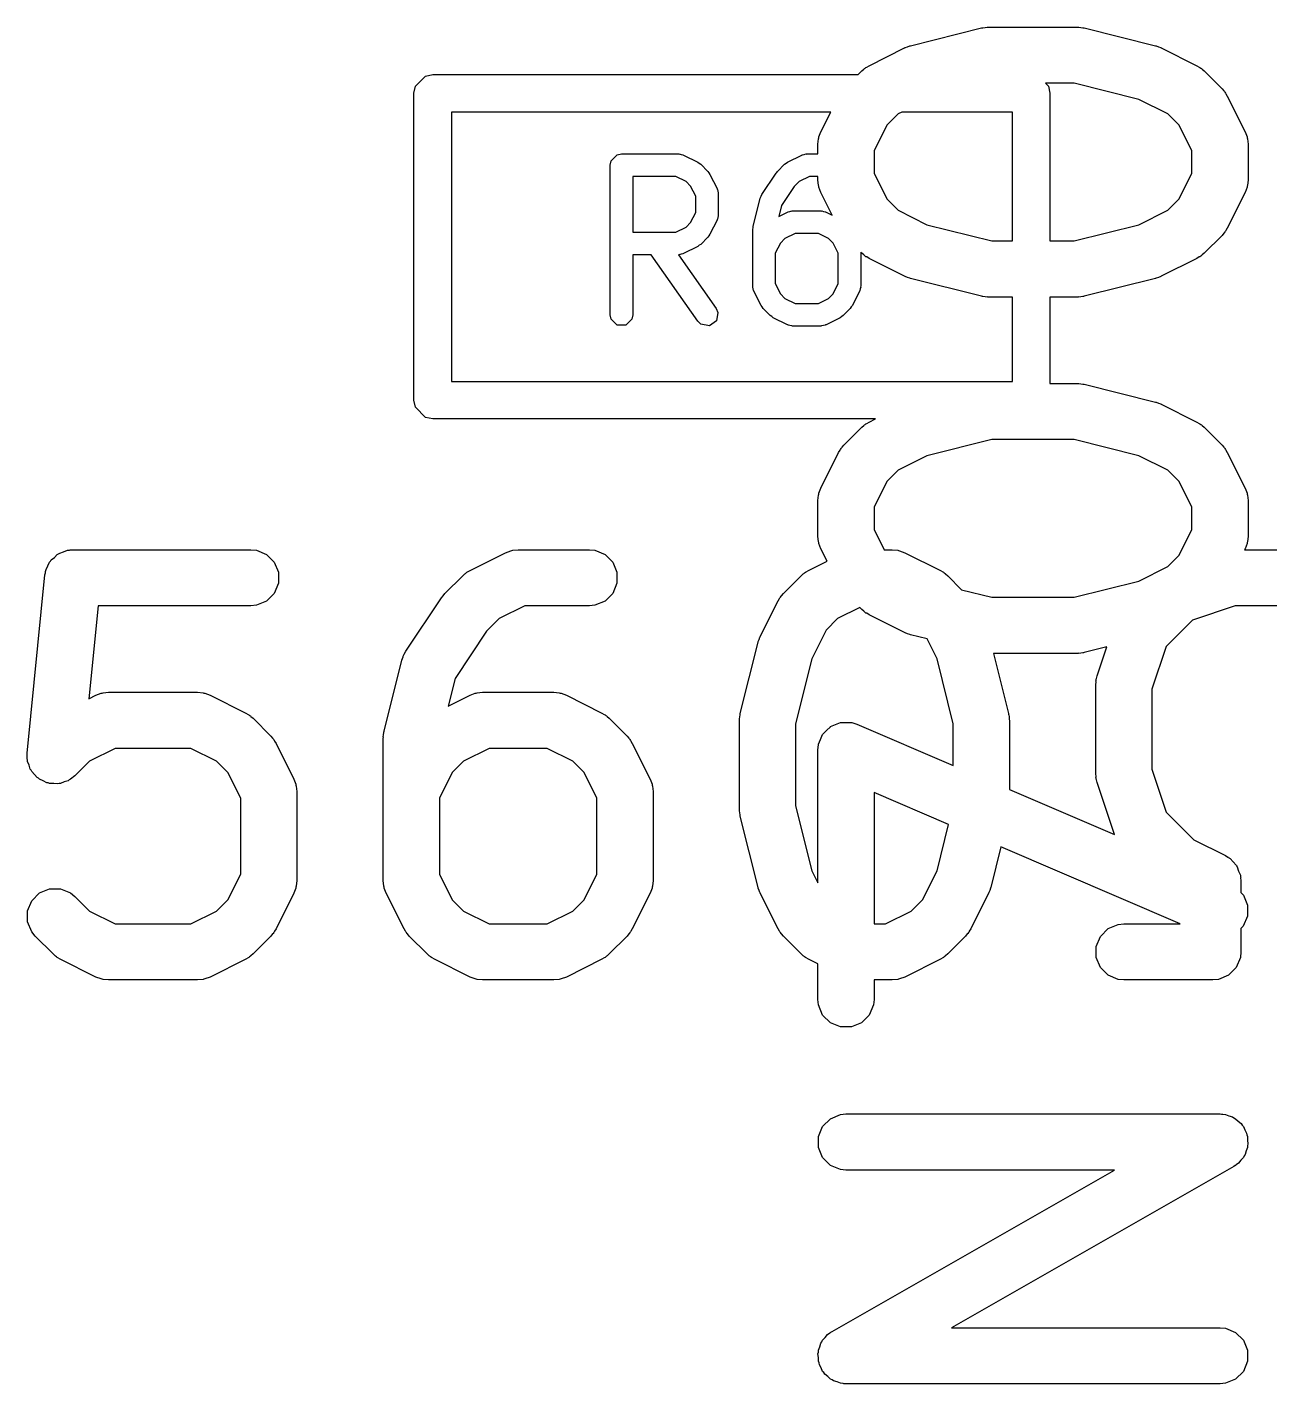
# Model space of a CAD drawing. Header units: millimetres. Extents: x 129 to 276, y -185 to -58.
# Drawn here: x 245.866 to 249.188, y -71.789 to -68.163 of the extents above; entities that cross this region are included whole.
import ezdxf

# ---------------------------------------------------------------- set-up
doc = ezdxf.new("R2010")
doc.units = ezdxf.units.MM
doc.layers.add('F.Fab', color=9, linetype='CONTINUOUS', true_color=0xafafaf)

msp = doc.modelspace()

# ---------------------------------------------------------------- linework, layer by layer
at = {"layer": 'F.Fab', "linetype": 'CONTINUOUS'}
for p, q in [((248.227105, -68.212953), (248.417581, -68.165334)), ((248.417581, -68.165334), (248.420117, -68.164958)), ((248.420117, -68.164958), (248.421139, -68.164536)), ((248.421139, -68.164536), (248.426651, -68.163993)), ((248.426651, -68.163993), (248.432125, -68.163184)), ((248.432125, -68.163184), (248.433217, -68.163346)), ((248.433217, -68.163346), (248.435771, -68.163095)), ((248.435771, -68.163095), (248.673866, -68.163095)), ((248.673866, -68.163095), (248.676419, -68.163346)), ((248.676419, -68.163346), (248.677512, -68.163184)), ((248.677512, -68.163184), (248.682985, -68.163993)), ((248.682985, -68.163993), (248.688498, -68.164536)), ((248.688498, -68.164536), (248.689519, -68.164958)), ((248.689519, -68.164958), (248.692056, -68.165334)), ((248.692056, -68.165334), (248.882532, -68.212953)), ((248.116516, -68.266251), (248.211754, -68.218632)), ((248.211754, -68.218632), (248.212823, -68.218222)), ((248.212823, -68.218222), (248.213259, -68.2179)), ((248.213259, -68.2179), (248.219395, -68.215707)), ((248.219395, -68.215707), (248.225485, -68.213377)), ((248.225485, -68.213377), (248.226025, -68.213338)), ((248.226025, -68.213338), (248.227105, -68.212953)), ((248.882532, -68.212953), (248.883611, -68.213338)), ((248.883611, -68.213338), (248.884151, -68.213377)), ((248.884151, -68.213377), (248.890232, -68.215704)), ((248.890232, -68.215704), (248.896378, -68.2179)), ((248.896378, -68.2179), (248.896813, -68.218222)), ((248.896813, -68.218222), (248.897883, -68.218632)), ((248.897883, -68.218632), (248.993121, -68.266251)), ((248.087324, -68.29), (248.097024, -68.2803)), ((248.097024, -68.2803), (248.102773, -68.275581)), ((248.102773, -68.275581), (248.104073, -68.274083)), ((248.104073, -68.274083), (248.106332, -68.272661)), ((248.106332, -68.272661), (248.108389, -68.270973)), ((248.108389, -68.270973), (248.110216, -68.270215)), ((248.110216, -68.270215), (248.116516, -68.266251)), ((248.993121, -68.266251), (248.999417, -68.270214)), ((248.999417, -68.270214), (249.001247, -68.270972)), ((249.001247, -68.270972), (249.003305, -68.272661)), ((249.003305, -68.272661), (249.005564, -68.274083)), ((249.005564, -68.274083), (249.006863, -68.275581)), ((249.006863, -68.275581), (249.012612, -68.280299)), ((249.012612, -68.280299), (249.060232, -68.327918)), ((246.903806, -68.320866), (246.930866, -68.293806)), ((246.930866, -68.293806), (246.95, -68.29)), ((246.95, -68.29), (248.087324, -68.29)), ((248.664632, -68.313095), (248.588423, -68.313095)), ((248.588423, -68.313095), (248.596194, -68.320866)), ((248.838166, -68.356478), (248.664632, -68.313095)), ((246.9, -68.34), (246.903806, -68.320866)), ((246.9, -69.16), (246.9, -68.34)), ((248.596194, -68.320866), (248.6, -68.34)), ((248.6, -68.34), (248.6, -68.734523)), ((249.060232, -68.327918), (249.06495, -68.333667)), ((249.06495, -68.333667), (249.06645, -68.334968)), ((249.06645, -68.334968), (249.067872, -68.337227)), ((249.067872, -68.337227), (249.06956, -68.339284)), ((249.06956, -68.339284), (249.070317, -68.341111)), ((249.070317, -68.341111), (249.074282, -68.347411)), ((249.074282, -68.347411), (249.121901, -68.442649)), ((248.915153, -68.394972), (248.838166, -68.356478)), ((247, -68.39), (247, -69.11)), ((248.014061, -68.39), (247, -68.39)), ((247.987737, -68.442649), (248.014061, -68.39)), ((248.164077, -68.425379), (248.129819, -68.493895)), ((248.194484, -68.394972), (248.164077, -68.425379)), ((248.204428, -68.39), (248.194484, -68.394972)), ((248.5, -68.39), (248.204428, -68.39)), ((248.5, -68.734523), (248.5, -68.39)), ((248.945561, -68.425379), (248.915153, -68.394972)), ((248.979819, -68.493895), (248.945561, -68.425379)), ((247.979819, -68.47619), (247.98126, -68.461558)), ((247.98126, -68.461558), (247.982291, -68.459068)), ((247.982291, -68.459068), (247.982482, -68.456381)), ((247.982482, -68.456381), (247.987737, -68.442649)), ((249.121901, -68.442649), (249.127156, -68.45638)), ((249.127156, -68.45638), (249.127347, -68.459069)), ((249.127347, -68.459069), (249.128378, -68.461558)), ((249.128378, -68.461558), (249.129819, -68.47619)), ((247.979819, -68.501927), (247.979819, -68.47619)), ((248.129819, -68.493895), (248.129819, -68.553723)), ((248.979819, -68.553723), (248.979819, -68.493895)), ((249.129819, -68.47619), (249.129819, -68.571428)), ((247.424762, -68.531927), (247.427046, -68.520446)), ((247.424762, -68.931927), (247.424762, -68.531927)), ((247.427046, -68.520446), (247.443281, -68.504211)), ((247.443281, -68.504211), (247.454762, -68.501927)), ((247.454762, -68.501927), (247.607143, -68.501927)), ((247.607143, -68.501927), (247.608617, -68.50222)), ((247.608617, -68.50222), (247.609269, -68.502003)), ((247.609269, -68.502003), (247.613905, -68.503272)), ((247.613905, -68.503272), (247.618624, -68.504211)), ((247.618624, -68.504211), (247.61911, -68.504697)), ((247.61911, -68.504697), (247.62056, -68.505094)), ((247.62056, -68.505094), (247.658655, -68.524142)), ((247.658655, -68.524142), (247.662458, -68.527094)), ((247.662458, -68.527094), (247.666451, -68.529762)), ((247.666451, -68.529762), (247.685499, -68.548809)), ((247.871644, -68.548809), (247.890691, -68.529761)), ((247.890691, -68.529761), (247.894697, -68.527084)), ((247.894697, -68.527084), (247.898488, -68.524142)), ((247.898488, -68.524142), (247.936584, -68.505094)), ((247.936584, -68.505094), (247.938032, -68.504697)), ((247.938032, -68.504697), (247.938519, -68.504211)), ((247.938519, -68.504211), (247.94323, -68.503273)), ((247.94323, -68.503273), (247.947874, -68.502002)), ((247.947874, -68.502002), (247.948527, -68.502219)), ((247.948527, -68.502219), (247.95, -68.501927)), ((247.95, -68.501927), (247.979819, -68.501927)), ((247.60006, -68.561927), (247.484762, -68.561927)), ((247.484762, -68.561927), (247.484762, -68.711451)), ((247.627467, -68.57563), (247.60006, -68.561927)), ((247.685499, -68.548809), (247.688175, -68.552815)), ((247.688175, -68.552815), (247.691118, -68.556606)), ((247.691118, -68.556606), (247.710166, -68.594702)), ((247.8298, -68.610524), (247.867895, -68.553381)), ((247.867895, -68.553381), (247.869995, -68.551275)), ((247.869995, -68.551275), (247.871644, -68.548809)), ((247.957083, -68.561927), (247.929675, -68.57563)), ((247.979819, -68.561927), (247.957083, -68.561927)), ((247.979819, -68.571428), (247.979819, -68.561927)), ((248.129819, -68.553723), (248.164077, -68.622239)), ((248.945561, -68.622238), (248.979819, -68.553723)), ((247.639629, -68.587793), (247.627467, -68.57563)), ((247.653333, -68.6152), (247.639629, -68.587793)), ((247.710166, -68.594702), (247.710562, -68.59615)), ((247.710562, -68.59615), (247.711049, -68.596637)), ((247.711049, -68.596637), (247.711986, -68.601348)), ((247.711986, -68.601348), (247.713258, -68.605992)), ((247.713258, -68.605992), (247.71304, -68.606645)), ((247.71304, -68.606645), (247.713333, -68.608118)), ((247.916169, -68.589135), (247.882605, -68.639483)), ((247.929675, -68.57563), (247.916169, -68.589135)), ((247.98126, -68.58606), (247.979819, -68.571428)), ((247.982291, -68.588549), (247.98126, -68.58606)), ((247.982482, -68.591237), (247.982291, -68.588549)), ((247.987737, -68.604969), (247.982482, -68.591237)), ((248.018149, -68.665793), (247.987737, -68.604969)), ((249.121901, -68.604969), (249.074282, -68.700207)), ((249.127156, -68.591238), (249.121901, -68.604969)), ((249.127347, -68.588548), (249.127156, -68.591238)), ((249.128378, -68.58606), (249.127347, -68.588548)), ((249.129819, -68.571428), (249.128378, -68.58606)), ((247.653333, -68.658177), (247.653333, -68.6152)), ((247.713333, -68.608118), (247.713333, -68.66526)), ((247.80661, -68.69608), (247.825658, -68.619889)), ((247.825658, -68.619889), (247.827841, -68.615267)), ((247.827841, -68.615267), (247.8298, -68.610524)), ((247.882605, -68.639483), (247.875195, -68.669121)), ((248.164077, -68.622239), (248.194484, -68.652646)), ((248.915153, -68.652645), (248.945561, -68.622238)), ((247.639629, -68.685584), (247.653333, -68.658177)), ((247.710166, -68.678676), (247.691118, -68.716772)), ((247.710562, -68.677227), (247.710166, -68.678676)), ((247.711049, -68.676741), (247.710562, -68.677227)), ((247.711986, -68.672029), (247.711049, -68.676741)), ((247.713258, -68.667386), (247.711986, -68.672029)), ((247.713333, -68.66526), (247.71304, -68.666732)), ((247.71304, -68.666732), (247.713258, -68.667386)), ((247.875195, -68.669121), (247.898488, -68.657475)), ((247.898488, -68.657475), (247.899936, -68.657078)), ((247.899936, -68.657078), (247.900423, -68.656592)), ((247.900423, -68.656592), (247.905134, -68.655654)), ((247.905134, -68.655654), (247.909778, -68.654383)), ((247.909778, -68.654383), (247.910431, -68.6546)), ((247.910431, -68.6546), (247.911904, -68.654308)), ((247.911904, -68.654308), (247.988095, -68.654308)), ((247.988095, -68.654308), (247.989569, -68.654601)), ((247.989569, -68.654601), (247.990221, -68.654384)), ((247.990221, -68.654384), (247.994857, -68.655653)), ((247.994857, -68.655653), (247.999576, -68.656592)), ((247.999576, -68.656592), (248.000062, -68.657078)), ((248.000062, -68.657078), (248.001512, -68.657475)), ((248.001512, -68.657475), (248.018149, -68.665793)), ((248.194484, -68.652646), (248.271471, -68.691139)), ((248.838166, -68.691139), (248.915153, -68.652645)), ((247.484762, -68.711451), (247.60006, -68.711451)), ((247.60006, -68.711451), (247.627467, -68.697747)), ((247.627467, -68.697747), (247.639629, -68.685584)), ((247.805714, -68.703356), (247.806431, -68.699749)), ((247.805714, -68.855737), (247.805714, -68.703356)), ((247.806431, -68.699749), (247.80661, -68.69608)), ((247.918987, -68.714308), (247.891579, -68.728012)), ((247.981012, -68.714308), (247.918987, -68.714308)), ((248.008418, -68.728011), (247.981012, -68.714308)), ((248.271471, -68.691139), (248.445005, -68.734523)), ((248.664632, -68.734523), (248.838166, -68.691139)), ((249.06495, -68.71395), (249.060232, -68.7197)), ((249.06645, -68.71265), (249.06495, -68.71395)), ((249.067872, -68.71039), (249.06645, -68.71265)), ((249.06956, -68.708334), (249.067872, -68.71039)), ((249.070317, -68.706506), (249.06956, -68.708334)), ((249.074282, -68.700207), (249.070317, -68.706506)), ((247.658655, -68.749236), (247.62056, -68.768284)), ((247.662458, -68.746283), (247.658655, -68.749236)), ((247.666451, -68.743616), (247.662458, -68.746283)), ((247.685499, -68.724569), (247.666451, -68.743616)), ((247.688175, -68.720562), (247.685499, -68.724569)), ((247.691118, -68.716772), (247.688175, -68.720562)), ((247.879417, -68.740173), (247.865714, -68.767581)), ((247.891579, -68.728012), (247.879417, -68.740173)), ((248.020582, -68.740175), (248.008418, -68.728011)), ((248.034285, -68.76758), (248.020582, -68.740175)), ((248.445005, -68.734523), (248.5, -68.734523)), ((248.6, -68.734523), (248.664632, -68.734523)), ((249.060232, -68.7197), (249.012612, -68.767319)), ((247.53438, -68.771451), (247.484762, -68.771451)), ((247.484762, -68.771451), (247.484762, -68.931927)), ((247.658756, -68.94913), (247.53438, -68.771451)), ((247.608617, -68.771157), (247.607561, -68.771367)), ((247.607561, -68.771367), (247.70791, -68.914723)), ((247.609269, -68.771375), (247.608617, -68.771157)), ((247.613905, -68.770105), (247.609269, -68.771375)), ((247.618624, -68.769167), (247.613905, -68.770105)), ((247.61911, -68.76868), (247.618624, -68.769167)), ((247.62056, -68.768284), (247.61911, -68.76868)), ((247.865714, -68.767581), (247.865714, -68.848654)), ((248.034285, -68.848655), (248.034285, -68.76758)), ((248.097024, -68.767318), (248.094285, -68.764579)), ((248.094285, -68.764579), (248.094285, -68.855737)), ((248.102773, -68.772036), (248.097024, -68.767318)), ((248.104073, -68.773535), (248.102773, -68.772036)), ((248.106332, -68.774956), (248.104073, -68.773535)), ((248.108389, -68.776645), (248.106332, -68.774956)), ((248.110216, -68.777402), (248.108389, -68.776645)), ((248.116516, -68.781367), (248.110216, -68.777402)), ((248.211754, -68.828986), (248.116516, -68.781367)), ((248.993121, -68.781367), (248.897883, -68.828986)), ((248.999417, -68.777403), (248.993121, -68.781367)), ((249.001247, -68.776646), (248.999417, -68.777403)), ((249.003305, -68.774956), (249.001247, -68.776646)), ((249.005564, -68.773535), (249.003305, -68.774956)), ((249.006863, -68.772036), (249.005564, -68.773535)), ((249.012612, -68.767319), (249.006863, -68.772036)), ((247.806007, -68.857211), (247.805714, -68.855737)), ((247.80579, -68.857863), (247.806007, -68.857211)), ((247.807059, -68.862499), (247.80579, -68.857863)), ((247.865714, -68.848654), (247.879417, -68.87606)), ((248.020581, -68.876062), (248.034285, -68.848655)), ((248.094209, -68.857863), (248.092939, -68.862498)), ((248.094285, -68.855737), (248.093991, -68.857211)), ((248.093991, -68.857211), (248.094209, -68.857863)), ((248.212823, -68.829395), (248.211754, -68.828986)), ((248.213259, -68.829718), (248.212823, -68.829395)), ((248.219395, -68.83191), (248.213259, -68.829718)), ((248.225485, -68.834241), (248.219395, -68.83191)), ((248.226025, -68.834279), (248.225485, -68.834241)), ((248.227105, -68.834665), (248.226025, -68.834279)), ((248.417581, -68.882284), (248.227105, -68.834665)), ((248.882532, -68.834665), (248.692056, -68.882284)), ((248.883611, -68.834279), (248.882532, -68.834665)), ((248.884151, -68.834241), (248.883611, -68.834279)), ((248.890232, -68.831913), (248.884151, -68.834241)), ((248.896378, -68.829718), (248.890232, -68.831913)), ((248.896813, -68.829395), (248.896378, -68.829718)), ((248.897883, -68.828986), (248.896813, -68.829395)), ((247.807998, -68.867218), (247.807059, -68.862499)), ((247.808484, -68.867704), (247.807998, -68.867218)), ((247.808881, -68.869154), (247.808484, -68.867704)), ((247.827929, -68.907249), (247.808881, -68.869154)), ((247.879417, -68.87606), (247.891581, -68.888225)), ((247.891581, -68.888225), (247.918986, -68.901927)), ((247.981013, -68.901927), (248.00842, -68.888223)), ((248.00842, -68.888223), (248.020581, -68.876062)), ((248.091118, -68.869153), (248.072071, -68.907248)), ((248.091514, -68.867704), (248.091118, -68.869153)), ((248.092001, -68.867218), (248.091514, -68.867704)), ((248.092939, -68.862498), (248.092001, -68.867218)), ((248.420117, -68.882659), (248.417581, -68.882284)), ((248.421139, -68.883082), (248.420117, -68.882659)), ((248.426651, -68.883624), (248.421139, -68.883082)), ((248.432125, -68.884434), (248.426651, -68.883624)), ((248.433217, -68.884271), (248.432125, -68.884434)), ((248.435771, -68.884523), (248.433217, -68.884271)), ((248.5, -68.884523), (248.435771, -68.884523)), ((248.5, -69.11), (248.5, -68.884523)), ((248.673866, -68.884523), (248.6, -68.884523)), ((248.6, -68.884523), (248.6, -69.115476)), ((248.676419, -68.884271), (248.673866, -68.884523)), ((248.677512, -68.884434), (248.676419, -68.884271)), ((248.682985, -68.883624), (248.677512, -68.884434)), ((248.688498, -68.883082), (248.682985, -68.883624)), ((248.689519, -68.882659), (248.688498, -68.883082)), ((248.692056, -68.882284), (248.689519, -68.882659)), ((247.427046, -68.943408), (247.424762, -68.931927)), ((247.484762, -68.931927), (247.482478, -68.943408)), ((247.70791, -68.914723), (247.712622, -68.925438)), ((247.712622, -68.925438), (247.708632, -68.948049)), ((247.830876, -68.911045), (247.827929, -68.907249)), ((247.833548, -68.915045), (247.830876, -68.911045)), ((247.852595, -68.934092), (247.833548, -68.915045)), ((247.918986, -68.901927), (247.981013, -68.901927)), ((248.066451, -68.915045), (248.047403, -68.934093)), ((248.069121, -68.911048), (248.066451, -68.915045)), ((248.072071, -68.907248), (248.069121, -68.911048)), ((247.443281, -68.959643), (247.427046, -68.943408)), ((247.466243, -68.959643), (247.443281, -68.959643)), ((247.482478, -68.943408), (247.466243, -68.959643)), ((247.667211, -68.957226), (247.658756, -68.94913)), ((247.689821, -68.961216), (247.667211, -68.957226)), ((247.708632, -68.948049), (247.689821, -68.961216)), ((247.856589, -68.936761), (247.852595, -68.934092)), ((247.860393, -68.939713), (247.856589, -68.936761)), ((247.898488, -68.95876), (247.860393, -68.939713)), ((247.899936, -68.959156), (247.898488, -68.95876)), ((247.900423, -68.959643), (247.899936, -68.959156)), ((247.905142, -68.960581), (247.900423, -68.959643)), ((247.909778, -68.961851), (247.905142, -68.960581)), ((247.910429, -68.961633), (247.909778, -68.961851)), ((247.911904, -68.961927), (247.910429, -68.961633)), ((247.988095, -68.961927), (247.911904, -68.961927)), ((247.989569, -68.961633), (247.988095, -68.961927)), ((247.990221, -68.961851), (247.989569, -68.961633)), ((247.994856, -68.960581), (247.990221, -68.961851)), ((247.999576, -68.959643), (247.994856, -68.960581)), ((248.000062, -68.959156), (247.999576, -68.959643)), ((248.001511, -68.95876), (248.000062, -68.959156)), ((248.039606, -68.939713), (248.001511, -68.95876)), ((248.043406, -68.936762), (248.039606, -68.939713)), ((248.047403, -68.934093), (248.043406, -68.936762)), ((247, -69.11), (248.5, -69.11)), ((248.6, -69.115476), (248.673866, -69.115476)), ((248.673866, -69.115476), (248.676419, -69.115727)), ((248.676419, -69.115727), (248.677512, -69.115565)), ((248.677512, -69.115565), (248.682985, -69.116374)), ((248.682985, -69.116374), (248.688498, -69.116917)), ((248.688498, -69.116917), (248.689519, -69.117339)), ((248.689519, -69.117339), (248.692056, -69.117715)), ((248.692056, -69.117715), (248.882532, -69.165334)), ((246.903806, -69.179134), (246.9, -69.16)), ((246.930866, -69.206194), (246.903806, -69.179134)), ((248.882532, -69.165334), (248.883611, -69.165719)), ((248.883611, -69.165719), (248.884151, -69.165758)), ((248.884151, -69.165758), (248.890232, -69.168085)), ((248.890232, -69.168085), (248.896378, -69.170281)), ((248.896378, -69.170281), (248.896813, -69.170603)), ((248.896813, -69.170603), (248.897883, -69.171013)), ((248.897883, -69.171013), (248.993121, -69.218632)), ((246.95, -69.21), (246.930866, -69.206194)), ((248.13378, -69.21), (246.95, -69.21)), ((248.106332, -69.225042), (248.108389, -69.223354)), ((248.108389, -69.223354), (248.110216, -69.222596)), ((248.110216, -69.222596), (248.116516, -69.218632)), ((248.116516, -69.218632), (248.13378, -69.21)), ((248.993121, -69.218632), (248.999417, -69.222595)), ((248.999417, -69.222595), (249.001247, -69.223353)), ((249.001247, -69.223353), (249.003305, -69.225042)), ((248.049405, -69.2803), (248.097024, -69.232681)), ((248.097024, -69.232681), (248.102773, -69.227962)), ((248.102773, -69.227962), (248.104073, -69.226464)), ((248.104073, -69.226464), (248.106332, -69.225042)), ((249.003305, -69.225042), (249.005564, -69.226464)), ((249.005564, -69.226464), (249.006863, -69.227962)), ((249.006863, -69.227962), (249.012612, -69.23268)), ((249.012612, -69.23268), (249.060232, -69.280299)), ((248.035356, -69.299792), (248.03932, -69.293492)), ((248.03932, -69.293492), (248.040078, -69.291665)), ((248.040078, -69.291665), (248.041766, -69.289608)), ((248.041766, -69.289608), (248.043188, -69.287349)), ((248.043188, -69.287349), (248.044686, -69.286049)), ((248.044686, -69.286049), (248.049405, -69.2803)), ((248.445005, -69.265476), (248.271471, -69.308859)), ((248.664632, -69.265476), (248.445005, -69.265476)), ((248.838166, -69.308859), (248.664632, -69.265476)), ((249.060232, -69.280299), (249.06495, -69.286048)), ((249.06495, -69.286048), (249.06645, -69.287349)), ((249.06645, -69.287349), (249.067872, -69.289608)), ((249.067872, -69.289608), (249.06956, -69.291665)), ((249.06956, -69.291665), (249.070317, -69.293492)), ((249.070317, -69.293492), (249.074282, -69.299792)), ((247.987737, -69.39503), (248.035356, -69.299792)), ((248.271471, -69.308859), (248.194484, -69.347353)), ((248.915153, -69.347353), (248.838166, -69.308859)), ((249.074282, -69.299792), (249.121901, -69.39503)), ((248.194484, -69.347353), (248.164077, -69.37776)), ((248.945561, -69.37776), (248.915153, -69.347353)), ((247.982482, -69.408762), (247.987737, -69.39503)), ((248.164077, -69.37776), (248.129819, -69.446276)), ((248.979819, -69.446276), (248.945561, -69.37776)), ((249.121901, -69.39503), (249.127156, -69.408761)), ((247.979819, -69.428571), (247.98126, -69.413939)), ((247.979819, -69.523809), (247.979819, -69.428571)), ((247.98126, -69.413939), (247.982291, -69.411449)), ((247.982291, -69.411449), (247.982482, -69.408762)), ((249.127156, -69.408761), (249.127347, -69.41145)), ((249.127347, -69.41145), (249.128378, -69.413939)), ((249.128378, -69.413939), (249.129819, -69.428571)), ((249.129819, -69.428571), (249.129819, -69.523809)), ((248.129819, -69.446276), (248.129819, -69.506104)), ((248.979819, -69.506104), (248.979819, -69.446276)), ((248.129819, -69.506104), (248.156677, -69.559819)), ((248.945561, -69.574619), (248.979819, -69.506104)), ((247.98126, -69.538441), (247.979819, -69.523809)), ((247.982291, -69.54093), (247.98126, -69.538441)), ((247.982482, -69.543618), (247.982291, -69.54093)), ((247.987737, -69.55735), (247.982482, -69.543618)), ((249.127156, -69.543619), (249.121901, -69.55735)), ((249.127347, -69.540929), (249.127156, -69.543619)), ((249.128378, -69.538441), (249.127347, -69.540929)), ((249.129819, -69.523809), (249.128378, -69.538441)), ((245.930191, -69.587153), (245.938673, -69.580212)), ((245.938673, -69.580212), (245.946427, -69.572459)), ((245.946427, -69.572459), (245.949915, -69.571013)), ((245.949915, -69.571013), (245.952839, -69.568622)), ((245.952839, -69.568622), (245.963336, -69.565454)), ((245.963336, -69.565454), (245.973463, -69.56126)), ((245.973463, -69.56126), (245.979068, -69.560707)), ((245.979068, -69.560707), (245.980855, -69.560169)), ((245.980855, -69.560169), (245.982683, -69.560351)), ((245.982683, -69.560351), (245.988095, -69.559819)), ((245.988095, -69.559819), (246.464285, -69.559819)), ((246.464285, -69.559819), (246.478917, -69.56126)), ((246.478917, -69.56126), (246.505953, -69.572459)), ((246.505953, -69.572459), (246.526645, -69.593151)), ((247.049792, -69.615356), (247.14503, -69.567737)), ((247.14503, -69.567737), (247.158761, -69.562482)), ((247.158761, -69.562482), (247.16145, -69.56229)), ((247.16145, -69.56229), (247.163939, -69.56126)), ((247.163939, -69.56126), (247.178571, -69.559819)), ((247.178571, -69.559819), (247.369047, -69.559819)), ((247.369047, -69.559819), (247.383679, -69.56126)), ((247.383679, -69.56126), (247.410715, -69.572459)), ((247.410715, -69.572459), (247.431407, -69.593151)), ((248.004302, -69.590481), (247.987737, -69.55735)), ((248.156677, -69.559819), (248.178571, -69.559819)), ((248.178571, -69.559819), (248.193203, -69.56126)), ((248.193203, -69.56126), (248.195692, -69.562291)), ((248.195692, -69.562291), (248.19838, -69.562482)), ((248.19838, -69.562482), (248.212112, -69.567737)), ((248.212112, -69.567737), (248.30735, -69.615356)), ((248.915153, -69.605026), (248.945561, -69.574619)), ((249.121901, -69.55735), (249.120666, -69.559819)), ((249.120666, -69.559819), (249.273809, -69.559819)), ((245.913467, -69.627356), (245.914536, -69.622023)), ((245.914536, -69.620187), (245.915249, -69.618464)), ((245.914536, -69.622023), (245.914536, -69.620187)), ((245.915249, -69.618464), (245.916357, -69.61294)), ((245.916357, -69.61294), (245.921539, -69.60328)), ((245.921539, -69.60328), (245.925735, -69.593151)), ((245.925735, -69.593151), (245.928406, -69.590479)), ((245.928406, -69.590479), (245.930191, -69.587153)), ((246.526645, -69.593151), (246.537844, -69.620187)), ((246.537844, -69.620187), (246.537844, -69.649451)), ((247.037349, -69.623188), (247.039608, -69.621766)), ((247.039608, -69.621766), (247.041665, -69.620078)), ((247.041665, -69.620078), (247.043492, -69.61932)), ((247.043492, -69.61932), (247.049792, -69.615356)), ((247.431407, -69.593151), (247.442606, -69.620187)), ((247.442606, -69.620187), (247.442606, -69.649451)), ((247.942111, -69.623188), (247.94437, -69.621766)), ((247.94437, -69.621766), (247.946427, -69.620078)), ((247.946427, -69.620078), (247.948254, -69.61932)), ((247.948254, -69.61932), (247.954554, -69.615356)), ((247.954554, -69.615356), (248.004302, -69.590481)), ((248.30735, -69.615356), (248.313649, -69.61932)), ((248.313649, -69.61932), (248.315477, -69.620078)), ((248.315477, -69.620078), (248.317533, -69.621766)), ((248.317533, -69.621766), (248.319793, -69.623188)), ((248.838166, -69.64352), (248.915153, -69.605026)), ((245.865848, -70.103546), (245.913467, -69.627356)), ((246.537844, -69.649451), (246.526645, -69.676487)), ((246.982681, -69.677024), (247.0303, -69.629405)), ((247.0303, -69.629405), (247.036049, -69.624686)), ((247.036049, -69.624686), (247.037349, -69.623188)), ((247.442606, -69.649451), (247.431407, -69.676487)), ((247.887443, -69.677024), (247.935062, -69.629405)), ((247.935062, -69.629405), (247.940811, -69.624686)), ((247.940811, -69.624686), (247.942111, -69.623188)), ((248.319793, -69.623188), (248.321092, -69.624686)), ((248.321092, -69.624686), (248.326842, -69.629405)), ((248.326842, -69.629405), (248.364119, -69.666682)), ((248.664632, -69.686904), (248.838166, -69.64352)), ((246.526645, -69.676487), (246.505953, -69.697179)), ((246.878072, -69.831311), (246.97331, -69.688454)), ((246.97331, -69.688454), (246.973344, -69.688411)), ((246.973344, -69.688411), (246.973354, -69.688389)), ((246.973354, -69.688389), (246.977842, -69.68292)), ((246.977842, -69.68292), (246.982626, -69.677079)), ((246.982626, -69.677079), (246.982647, -69.677064)), ((246.982647, -69.677064), (246.982681, -69.677024)), ((247.431407, -69.676487), (247.410715, -69.697179)), ((247.873394, -69.696516), (247.877358, -69.690216)), ((247.877358, -69.690216), (247.878116, -69.688389)), ((247.878116, -69.688389), (247.879804, -69.686332)), ((247.879804, -69.686332), (247.881226, -69.684073)), ((247.881226, -69.684073), (247.882724, -69.682773)), ((247.882724, -69.682773), (247.887443, -69.677024)), ((248.364119, -69.666682), (248.445005, -69.686904)), ((248.445005, -69.686904), (248.664632, -69.686904)), ((246.055969, -69.709819), (246.03115, -69.958009)), ((246.464285, -69.709819), (246.055969, -69.709819)), ((246.478917, -69.708378), (246.464285, -69.709819)), ((246.505953, -69.697179), (246.478917, -69.708378)), ((247.196276, -69.709819), (247.12776, -69.744077)), ((247.369047, -69.709819), (247.196276, -69.709819)), ((247.383679, -69.708378), (247.369047, -69.709819)), ((247.410715, -69.697179), (247.383679, -69.708378)), ((247.825775, -69.791754), (247.873394, -69.696516)), ((248.091775, -69.71445), (248.032522, -69.744077)), ((248.097024, -69.719699), (248.091775, -69.71445)), ((248.102773, -69.724417), (248.097024, -69.719699)), ((248.104073, -69.725916), (248.102773, -69.724417)), ((248.106332, -69.727337), (248.104073, -69.725916)), ((248.108389, -69.729026), (248.106332, -69.727337)), ((248.110216, -69.729783), (248.108389, -69.729026)), ((248.116516, -69.733748), (248.110216, -69.729783)), ((249.095503, -69.709819), (248.98099, -69.74799)), ((249.261639, -69.709819), (249.095503, -69.709819)), ((247.12776, -69.744077), (247.093998, -69.777838)), ((248.032522, -69.744077), (248.002115, -69.774484)), ((248.211754, -69.781367), (248.116516, -69.733748)), ((248.98099, -69.74799), (248.91079, -69.818189)), ((247.093998, -69.777838), (247.010086, -69.903707)), ((247.82052, -69.805486), (247.822847, -69.799404)), ((247.822847, -69.799404), (247.825043, -69.793259)), ((247.825043, -69.793259), (247.825365, -69.792823)), ((247.825365, -69.792823), (247.825775, -69.791754)), ((248.002115, -69.774484), (247.963621, -69.851471)), ((248.212823, -69.781776), (248.211754, -69.781367)), ((248.213259, -69.782099), (248.212823, -69.781776)), ((248.219395, -69.784291), (248.213259, -69.782099)), ((248.225485, -69.786622), (248.219395, -69.784291)), ((248.226025, -69.78666), (248.225485, -69.786622)), ((248.227105, -69.787046), (248.226025, -69.78666)), ((248.271636, -69.798178), (248.227105, -69.787046)), ((248.298282, -69.851471), (248.271636, -69.798178)), ((246.872662, -69.840878), (246.873765, -69.839389)), ((246.873765, -69.839389), (246.878072, -69.831311)), ((247.772477, -69.997581), (247.820096, -69.807105)), ((247.820096, -69.807105), (247.820481, -69.806025)), ((247.820481, -69.806025), (247.82052, -69.805486)), ((248.673866, -69.836904), (248.449258, -69.836904)), ((248.449258, -69.836904), (248.489427, -69.997581)), ((248.676419, -69.836652), (248.673866, -69.836904)), ((248.677512, -69.836815), (248.676419, -69.836652)), ((248.682985, -69.836005), (248.677512, -69.836815)), ((248.688498, -69.835463), (248.682985, -69.836005)), ((248.689519, -69.83504), (248.688498, -69.835463)), ((248.692056, -69.834665), (248.689519, -69.83504)), ((248.752196, -69.819629), (248.692056, -69.834665)), ((248.726468, -69.896816), (248.752196, -69.819629)), ((248.91079, -69.818189), (248.872619, -69.932703)), ((246.820096, -70.0452), (246.867715, -69.854724)), ((246.867715, -69.854724), (246.870795, -69.846101)), ((246.870795, -69.846101), (246.871155, -69.844285)), ((246.871155, -69.844285), (246.872033, -69.842637)), ((246.872033, -69.842637), (246.872662, -69.840878)), ((247.963621, -69.851471), (247.920238, -70.025005)), ((248.341666, -70.025005), (248.298282, -69.851471)), ((247.010086, -69.903707), (246.991562, -69.977804)), ((248.723208, -69.911153), (248.723798, -69.908555)), ((248.723348, -69.913127), (248.723208, -69.911153)), ((248.723798, -69.908555), (248.72406, -69.905901)), ((248.72406, -69.905901), (248.724818, -69.904069)), ((248.724818, -69.904069), (248.726468, -69.896816)), ((246.03115, -69.958009), (246.049792, -69.948689)), ((246.049792, -69.948689), (246.063523, -69.943434)), ((246.063523, -69.943434), (246.066212, -69.943242)), ((246.066212, -69.943242), (246.068701, -69.942212)), ((246.068701, -69.942212), (246.083333, -69.940771)), ((246.083333, -69.940771), (246.321428, -69.940771)), ((246.321428, -69.940771), (246.33606, -69.942212)), ((246.33606, -69.942212), (246.338549, -69.943243)), ((246.338549, -69.943243), (246.341237, -69.943434)), ((246.341237, -69.943434), (246.354969, -69.948689)), ((246.354969, -69.948689), (246.450207, -69.996308)), ((246.991562, -69.977804), (247.049792, -69.948689)), ((247.049792, -69.948689), (247.063523, -69.943434)), ((247.063523, -69.943434), (247.066212, -69.943242)), ((247.066212, -69.943242), (247.068701, -69.942212)), ((247.068701, -69.942212), (247.083333, -69.940771)), ((247.083333, -69.940771), (247.273809, -69.940771)), ((247.273809, -69.940771), (247.288441, -69.942212)), ((247.288441, -69.942212), (247.29093, -69.943243)), ((247.29093, -69.943243), (247.293618, -69.943434)), ((247.293618, -69.943434), (247.30735, -69.948689)), ((247.30735, -69.948689), (247.402588, -69.996308)), ((248.722619, -69.920533), (248.723348, -69.913127)), ((248.722619, -70.158628), (248.722619, -69.920533)), ((248.872619, -69.932703), (248.872619, -70.146457)), ((246.450207, -69.996308), (246.456506, -70.000272)), ((246.456506, -70.000272), (246.458334, -70.00103)), ((246.458334, -70.00103), (246.46039, -70.002718)), ((246.46039, -70.002718), (246.46265, -70.00414)), ((246.46265, -70.00414), (246.463949, -70.005638)), ((246.463949, -70.005638), (246.469699, -70.010357)), ((246.469699, -70.010357), (246.517318, -70.057976)), ((247.402588, -69.996308), (247.408887, -70.000272)), ((247.408887, -70.000272), (247.410715, -70.00103)), ((247.410715, -70.00103), (247.412771, -70.002718)), ((247.412771, -70.002718), (247.415031, -70.00414)), ((247.415031, -70.00414), (247.41633, -70.005638)), ((247.41633, -70.005638), (247.42208, -70.010357)), ((247.42208, -70.010357), (247.469699, -70.057976)), ((247.770238, -70.015771), (247.770489, -70.013217)), ((247.770238, -70.253866), (247.770238, -70.015771)), ((247.770327, -70.012125), (247.771136, -70.006651)), ((247.770489, -70.013217), (247.770327, -70.012125)), ((247.771136, -70.006651), (247.771679, -70.001139)), ((247.771679, -70.001139), (247.772101, -70.000117)), ((247.772101, -70.000117), (247.772477, -69.997581)), ((248.027097, -70.0271), (248.040187, -70.021679)), ((248.040187, -70.021679), (248.040653, -70.021679)), ((248.040653, -70.021679), (248.041085, -70.021506)), ((248.041085, -70.021506), (248.055265, -70.021679)), ((248.055265, -70.021679), (248.069451, -70.021679)), ((248.069451, -70.021679), (248.069881, -70.021857)), ((248.489427, -69.997581), (248.489802, -70.000117)), ((248.489802, -70.000117), (248.490225, -70.001139)), ((248.490225, -70.001139), (248.490767, -70.006651)), ((248.490767, -70.006651), (248.491577, -70.012125)), ((248.491577, -70.012125), (248.491414, -70.013217)), ((248.491414, -70.013217), (248.491666, -70.015771)), ((248.491666, -70.015771), (248.491666, -70.20086)), ((246.517318, -70.057976), (246.522036, -70.063725)), ((246.817946, -70.059744), (246.818755, -70.05427)), ((246.818755, -70.05427), (246.819298, -70.048758)), ((246.819298, -70.048758), (246.81972, -70.047736)), ((246.81972, -70.047736), (246.820096, -70.0452)), ((247.469699, -70.057976), (247.474417, -70.063725)), ((247.920238, -70.025005), (247.920238, -70.244632)), ((247.987032, -70.06667), (247.992459, -70.05357)), ((247.992459, -70.05357), (247.992787, -70.053241)), ((247.992787, -70.053241), (247.992971, -70.052813)), ((247.992971, -70.052813), (248.003131, -70.042897)), ((248.003131, -70.042897), (248.013151, -70.032878)), ((248.013151, -70.032878), (248.013581, -70.032699)), ((248.013581, -70.032699), (248.013915, -70.032374)), ((248.013915, -70.032374), (248.027097, -70.0271)), ((248.069881, -70.021857), (248.070346, -70.021863)), ((248.070346, -70.021863), (248.084363, -70.026302)), ((248.084363, -70.026302), (248.341666, -70.136574)), ((248.341666, -70.136574), (248.341666, -70.025005)), ((246.101038, -70.090771), (246.032522, -70.125029)), ((246.303723, -70.090771), (246.101038, -70.090771)), ((246.372239, -70.125029), (246.303723, -70.090771)), ((246.522036, -70.063725), (246.523535, -70.065025)), ((246.523535, -70.065025), (246.524956, -70.067284)), ((246.524956, -70.067284), (246.526645, -70.069341)), ((246.526645, -70.069341), (246.527402, -70.071168)), ((246.527402, -70.071168), (246.531367, -70.077468)), ((246.531367, -70.077468), (246.578986, -70.172706)), ((246.817857, -70.06339), (246.818108, -70.060836)), ((246.817857, -70.444342), (246.817857, -70.06339)), ((246.818108, -70.060836), (246.817946, -70.059744)), ((247.101038, -70.090771), (247.032522, -70.125029)), ((247.256104, -70.090771), (247.101038, -70.090771)), ((247.32462, -70.125029), (247.256104, -70.090771)), ((247.474417, -70.063725), (247.475916, -70.065025)), ((247.475916, -70.065025), (247.477337, -70.067284)), ((247.477337, -70.067284), (247.479026, -70.069341)), ((247.479026, -70.069341), (247.479783, -70.071168)), ((247.479783, -70.071168), (247.483748, -70.077468)), ((247.483748, -70.077468), (247.531367, -70.172706)), ((247.979819, -70.095238), (247.98126, -70.080606)), ((247.98126, -70.080606), (247.981438, -70.080175)), ((247.981438, -70.080175), (247.981444, -70.079711)), ((247.981444, -70.079711), (247.987032, -70.06667)), ((245.865826, -70.118249), (245.865848, -70.103546)), ((245.866917, -70.121864), (245.865826, -70.118249)), ((245.866917, -70.12564), (245.866917, -70.121864)), ((245.871111, -70.135765), (245.866917, -70.12564)), ((246.032522, -70.125029), (245.993509, -70.164042)), ((246.402646, -70.155436), (246.372239, -70.125029)), ((247.032522, -70.125029), (247.002115, -70.155436)), ((247.355027, -70.155436), (247.32462, -70.125029)), ((247.979819, -70.450561), (247.979819, -70.095238)), ((245.874279, -70.146265), (245.871111, -70.135765)), ((245.87667, -70.149188), (245.874279, -70.146265)), ((245.878116, -70.152677), (245.87667, -70.149188)), ((245.885869, -70.16043), (245.878116, -70.152677)), ((245.89281, -70.168913), (245.885869, -70.16043)), ((245.993509, -70.164042), (245.982144, -70.173369)), ((246.436904, -70.223952), (246.402646, -70.155436)), ((247.002115, -70.155436), (246.967857, -70.223952)), ((247.389285, -70.223952), (247.355027, -70.155436)), ((248.723348, -70.166033), (248.722619, -70.158628)), ((248.723208, -70.168008), (248.723348, -70.166033)), ((248.872619, -70.146457), (248.91079, -70.260971)), ((245.896136, -70.170697), (245.89281, -70.168913)), ((245.898808, -70.173369), (245.896136, -70.170697)), ((245.908935, -70.177564), (245.898808, -70.173369)), ((245.918597, -70.182747), (245.908935, -70.177564)), ((245.922356, -70.183122), (245.918597, -70.182747)), ((245.925845, -70.184568), (245.922356, -70.183122)), ((245.936806, -70.184568), (245.925845, -70.184568)), ((245.947716, -70.185659), (245.936806, -70.184568)), ((245.951332, -70.184568), (245.947716, -70.185659)), ((245.955107, -70.184568), (245.951332, -70.184568)), ((245.965232, -70.180373), (245.955107, -70.184568)), ((245.975732, -70.177206), (245.965232, -70.180373)), ((245.978655, -70.174814), (245.975732, -70.177206)), ((245.982144, -70.173369), (245.978655, -70.174814)), ((246.578986, -70.172706), (246.584241, -70.186437)), ((246.584241, -70.186437), (246.584432, -70.189126)), ((246.584432, -70.189126), (246.585463, -70.191615)), ((246.585463, -70.191615), (246.586904, -70.206247)), ((247.531367, -70.172706), (247.536622, -70.186437)), ((247.536622, -70.186437), (247.536813, -70.189126)), ((247.536813, -70.189126), (247.537844, -70.191615)), ((247.537844, -70.191615), (247.539285, -70.206247)), ((248.491666, -70.20086), (248.772801, -70.321346)), ((248.723798, -70.170605), (248.723208, -70.168008)), ((248.72406, -70.17326), (248.723798, -70.170605)), ((248.724818, -70.175091), (248.72406, -70.17326)), ((248.726468, -70.182345), (248.724818, -70.175091)), ((248.772801, -70.321346), (248.726468, -70.182345)), ((246.436904, -70.426637), (246.436904, -70.223952)), ((246.586904, -70.206247), (246.586904, -70.444342)), ((246.967857, -70.223952), (246.967857, -70.426637)), ((247.389285, -70.426637), (247.389285, -70.223952)), ((247.539285, -70.206247), (247.539285, -70.444342)), ((248.329215, -70.294433), (248.129819, -70.208978)), ((248.129819, -70.208978), (248.129819, -70.559819)), ((247.770489, -70.256419), (247.770238, -70.253866)), ((247.770327, -70.257512), (247.770489, -70.256419)), ((247.771136, -70.262985), (247.770327, -70.257512)), ((247.771679, -70.268498), (247.771136, -70.262985)), ((247.772101, -70.269519), (247.771679, -70.268498)), ((247.772477, -70.272056), (247.772101, -70.269519)), ((247.820096, -70.462532), (247.772477, -70.272056)), ((247.920238, -70.244632), (247.963621, -70.418166)), ((248.91079, -70.260971), (248.984903, -70.335084)), ((248.298282, -70.418166), (248.329215, -70.294433)), ((248.984903, -70.335084), (249.069255, -70.37726)), ((248.468869, -70.354285), (248.441808, -70.462532)), ((248.948448, -70.559819), (248.468869, -70.354285)), ((249.069255, -70.37726), (249.075554, -70.381224)), ((249.075554, -70.381224), (249.077382, -70.381982)), ((249.077382, -70.381982), (249.078443, -70.383043)), ((249.078443, -70.383043), (249.081698, -70.385092)), ((247.963621, -70.418166), (247.979819, -70.450561)), ((248.259788, -70.495153), (248.298282, -70.418166)), ((249.081698, -70.385092), (249.089576, -70.394176)), ((249.089576, -70.394176), (249.098074, -70.402674)), ((249.098074, -70.402674), (249.099105, -70.405164)), ((249.099105, -70.405164), (249.100871, -70.4072)), ((249.100871, -70.4072), (249.104671, -70.418602)), ((249.104671, -70.418602), (249.109273, -70.42971)), ((246.402645, -70.495153), (246.436904, -70.426637)), ((246.586904, -70.444342), (246.585463, -70.458974)), ((246.819298, -70.458974), (246.817857, -70.444342)), ((246.967857, -70.426637), (247.002115, -70.495153)), ((247.355026, -70.495153), (247.389285, -70.426637)), ((247.539285, -70.444342), (247.537844, -70.458974)), ((249.109273, -70.42971), (249.109649, -70.433535)), ((249.109649, -70.433535), (249.110125, -70.434961)), ((249.110125, -70.434961), (249.109984, -70.436936)), ((249.109984, -70.436936), (249.110714, -70.444342)), ((249.110714, -70.444342), (249.110714, -70.475764)), ((245.878116, -70.497912), (245.898809, -70.477219)), ((245.898809, -70.477219), (245.925845, -70.466021)), ((245.925845, -70.466021), (245.955108, -70.466021)), ((245.955108, -70.466021), (245.982144, -70.47722)), ((245.982144, -70.47722), (245.99351, -70.486548)), ((245.99351, -70.486548), (246.032522, -70.525561)), ((246.578986, -70.477883), (246.531367, -70.573121)), ((246.584241, -70.464152), (246.578986, -70.477883)), ((246.584432, -70.461462), (246.584241, -70.464152)), ((246.585463, -70.458974), (246.584432, -70.461462)), ((246.820329, -70.461463), (246.819298, -70.458974)), ((246.82052, -70.464151), (246.820329, -70.461463)), ((246.825775, -70.477883), (246.82052, -70.464151)), ((246.873394, -70.573121), (246.825775, -70.477883)), ((247.531367, -70.477883), (247.483748, -70.573121)), ((247.536622, -70.464152), (247.531367, -70.477883)), ((247.536813, -70.461462), (247.536622, -70.464152)), ((247.537844, -70.458974), (247.536813, -70.461462)), ((247.820481, -70.463611), (247.820096, -70.462532)), ((247.82052, -70.464151), (247.820481, -70.463611)), ((247.822847, -70.470232), (247.82052, -70.464151)), ((247.825043, -70.476378), (247.822847, -70.470232)), ((247.825365, -70.476813), (247.825043, -70.476378)), ((247.825775, -70.477883), (247.825365, -70.476813)), ((247.873394, -70.573121), (247.825775, -70.477883)), ((248.436129, -70.477883), (248.38851, -70.573121)), ((248.436538, -70.476813), (248.436129, -70.477883)), ((248.436861, -70.476378), (248.436538, -70.476813)), ((248.439053, -70.470241), (248.436861, -70.476378)), ((248.441384, -70.464152), (248.439053, -70.470241)), ((248.441422, -70.463611), (248.441384, -70.464152)), ((248.441808, -70.462532), (248.441422, -70.463611)), ((249.110714, -70.475764), (249.117682, -70.482905)), ((249.117682, -70.482905), (249.12855, -70.510075)), ((245.866917, -70.524948), (245.878116, -70.497912)), ((245.866917, -70.554211), (245.866917, -70.524948)), ((246.032522, -70.525561), (246.101038, -70.559819)), ((246.303723, -70.559819), (246.372238, -70.525561)), ((246.372238, -70.525561), (246.402645, -70.495153)), ((247.002115, -70.495153), (247.032522, -70.525561)), ((247.032522, -70.525561), (247.101038, -70.559819)), ((247.256104, -70.559819), (247.324619, -70.525561)), ((247.324619, -70.525561), (247.355026, -70.495153)), ((248.160866, -70.559819), (248.229381, -70.525561)), ((248.229381, -70.525561), (248.259788, -70.495153)), ((249.12855, -70.510075), (249.128194, -70.539336)), ((245.878115, -70.581247), (245.866917, -70.554211)), ((246.101038, -70.559819), (246.303723, -70.559819)), ((247.101038, -70.559819), (247.256104, -70.559819)), ((248.129819, -70.559819), (248.160866, -70.559819)), ((248.755951, -70.572459), (248.782987, -70.56126)), ((248.782987, -70.56126), (248.797619, -70.559819)), ((248.797619, -70.559819), (248.948448, -70.559819)), ((249.128194, -70.539336), (249.116666, -70.566234)), ((245.887442, -70.592612), (245.878115, -70.581247)), ((245.935061, -70.640232), (245.887442, -70.592612)), ((246.517318, -70.592613), (246.4697, -70.640232)), ((246.522036, -70.586863), (246.517318, -70.592613)), ((246.523535, -70.585564), (246.522036, -70.586863)), ((246.524956, -70.583305), (246.523535, -70.585564)), ((246.526646, -70.581247), (246.524956, -70.583305)), ((246.527403, -70.579417), (246.526646, -70.581247)), ((246.531367, -70.573121), (246.527403, -70.579417)), ((246.877357, -70.579417), (246.873394, -70.573121)), ((246.878115, -70.581247), (246.877357, -70.579417)), ((246.879804, -70.583305), (246.878115, -70.581247)), ((246.881226, -70.585564), (246.879804, -70.583305)), ((246.882724, -70.586863), (246.881226, -70.585564)), ((246.887442, -70.592612), (246.882724, -70.586863)), ((246.935061, -70.640232), (246.887442, -70.592612)), ((247.469699, -70.592613), (247.422081, -70.640232)), ((247.474417, -70.586863), (247.469699, -70.592613)), ((247.475916, -70.585564), (247.474417, -70.586863)), ((247.477337, -70.583305), (247.475916, -70.585564)), ((247.479027, -70.581247), (247.477337, -70.583305)), ((247.479784, -70.579417), (247.479027, -70.581247)), ((247.483748, -70.573121), (247.479784, -70.579417)), ((247.877357, -70.579417), (247.873394, -70.573121)), ((247.878115, -70.581247), (247.877357, -70.579417)), ((247.879804, -70.583305), (247.878115, -70.581247)), ((247.881226, -70.585564), (247.879804, -70.583305)), ((247.882724, -70.586863), (247.881226, -70.585564)), ((247.887442, -70.592612), (247.882724, -70.586863)), ((247.935061, -70.640232), (247.887442, -70.592612)), ((248.374461, -70.592613), (248.326843, -70.640232)), ((248.379179, -70.586863), (248.374461, -70.592613)), ((248.380678, -70.585564), (248.379179, -70.586863)), ((248.382099, -70.583305), (248.380678, -70.585564)), ((248.383789, -70.581247), (248.382099, -70.583305)), ((248.384546, -70.579417), (248.383789, -70.581247)), ((248.38851, -70.573121), (248.384546, -70.579417)), ((248.72406, -70.620187), (248.735259, -70.593151)), ((248.735259, -70.593151), (248.755951, -70.572459)), ((249.116666, -70.566234), (249.110714, -70.572042)), ((249.110714, -70.572042), (249.110714, -70.634819)), ((248.72406, -70.649451), (248.72406, -70.620187)), ((249.110714, -70.634819), (249.109273, -70.649451)), ((245.94081, -70.64495), (245.935061, -70.640232)), ((245.942111, -70.64645), (245.94081, -70.64495)), ((245.94437, -70.647872), (245.942111, -70.64645)), ((245.946427, -70.64956), (245.94437, -70.647872)), ((245.948254, -70.650317), (245.946427, -70.64956)), ((245.954554, -70.654282), (245.948254, -70.650317)), ((246.049792, -70.701901), (245.954554, -70.654282)), ((246.450207, -70.654282), (246.354969, -70.701901)), ((246.456506, -70.650317), (246.450207, -70.654282)), ((246.458334, -70.64956), (246.456506, -70.650317)), ((246.46039, -70.647872), (246.458334, -70.64956)), ((246.46265, -70.64645), (246.46039, -70.647872)), ((246.46395, -70.64495), (246.46265, -70.64645)), ((246.4697, -70.640232), (246.46395, -70.64495)), ((246.94081, -70.64495), (246.935061, -70.640232)), ((246.942111, -70.64645), (246.94081, -70.64495)), ((246.94437, -70.647872), (246.942111, -70.64645)), ((246.946427, -70.64956), (246.94437, -70.647872)), ((246.948254, -70.650317), (246.946427, -70.64956)), ((246.954554, -70.654282), (246.948254, -70.650317)), ((247.049792, -70.701901), (246.954554, -70.654282)), ((247.402588, -70.654282), (247.30735, -70.701901)), ((247.408887, -70.650317), (247.402588, -70.654282)), ((247.410715, -70.64956), (247.408887, -70.650317)), ((247.412771, -70.647872), (247.410715, -70.64956)), ((247.415031, -70.64645), (247.412771, -70.647872)), ((247.416331, -70.64495), (247.415031, -70.64645)), ((247.422081, -70.640232), (247.416331, -70.64495)), ((247.94081, -70.64495), (247.935061, -70.640232)), ((247.942111, -70.64645), (247.94081, -70.64495)), ((247.94437, -70.647872), (247.942111, -70.64645)), ((247.946427, -70.64956), (247.94437, -70.647872)), ((247.948254, -70.650317), (247.946427, -70.64956)), ((247.954554, -70.654282), (247.948254, -70.650317)), ((247.979819, -70.666914), (247.954554, -70.654282)), ((247.979819, -70.761904), (247.979819, -70.666914)), ((248.30735, -70.654282), (248.212112, -70.701901)), ((248.313649, -70.650317), (248.30735, -70.654282)), ((248.315477, -70.64956), (248.313649, -70.650317)), ((248.317533, -70.647872), (248.315477, -70.64956)), ((248.319793, -70.64645), (248.317533, -70.647872)), ((248.321093, -70.64495), (248.319793, -70.64645)), ((248.326843, -70.640232), (248.321093, -70.64495)), ((248.735259, -70.676487), (248.72406, -70.649451)), ((249.109273, -70.649451), (249.098074, -70.676487)), ((246.063523, -70.707156), (246.049792, -70.701901)), ((246.066212, -70.707347), (246.063523, -70.707156)), ((246.068701, -70.708378), (246.066212, -70.707347)), ((246.083333, -70.709819), (246.068701, -70.708378)), ((246.321428, -70.709819), (246.083333, -70.709819)), ((246.33606, -70.708378), (246.321428, -70.709819)), ((246.338549, -70.707346), (246.33606, -70.708378)), ((246.341237, -70.707156), (246.338549, -70.707346)), ((246.354969, -70.701901), (246.341237, -70.707156)), ((247.063523, -70.707156), (247.049792, -70.701901)), ((247.066212, -70.707347), (247.063523, -70.707156)), ((247.068701, -70.708378), (247.066212, -70.707347)), ((247.083333, -70.709819), (247.068701, -70.708378)), ((247.273809, -70.709819), (247.083333, -70.709819)), ((247.288441, -70.708378), (247.273809, -70.709819)), ((247.29093, -70.707346), (247.288441, -70.708378)), ((247.293618, -70.707156), (247.29093, -70.707346)), ((247.30735, -70.701901), (247.293618, -70.707156)), ((248.178571, -70.709819), (248.129819, -70.709819)), ((248.129819, -70.709819), (248.129819, -70.761904)), ((248.193203, -70.708378), (248.178571, -70.709819)), ((248.195692, -70.707346), (248.193203, -70.708378)), ((248.19838, -70.707156), (248.195692, -70.707346)), ((248.212112, -70.701901), (248.19838, -70.707156)), ((248.755951, -70.697179), (248.735259, -70.676487)), ((248.782987, -70.708378), (248.755951, -70.697179)), ((248.797619, -70.709819), (248.782987, -70.708378)), ((249.035714, -70.709819), (248.797619, -70.709819)), ((249.050346, -70.708378), (249.035714, -70.709819)), ((249.077382, -70.697179), (249.050346, -70.708378)), ((249.098074, -70.676487), (249.077382, -70.697179)), ((247.98126, -70.776536), (247.979819, -70.761904)), ((247.992459, -70.803572), (247.98126, -70.776536)), ((248.128378, -70.776536), (248.117179, -70.803572)), ((248.129819, -70.761904), (248.128378, -70.776536)), ((248.013151, -70.824264), (247.992459, -70.803572)), ((248.117179, -70.803572), (248.096487, -70.824264)), ((248.040187, -70.835463), (248.013151, -70.824264)), ((248.069451, -70.835463), (248.040187, -70.835463)), ((248.096487, -70.824264), (248.069451, -70.835463)), ((248.013151, -71.080497), (248.040187, -71.069298)), ((248.040187, -71.069298), (248.054819, -71.067857)), ((248.054819, -71.067857), (249.054819, -71.067857)), ((249.054819, -71.067857), (249.058582, -71.068227)), ((249.058582, -71.068227), (249.060058, -71.06804)), ((249.060058, -71.06804), (249.061968, -71.068561)), ((249.061968, -71.068561), (249.069451, -71.069298)), ((249.069451, -71.069298), (249.078666, -71.073115)), ((249.078666, -71.073115), (249.08829, -71.07574)), ((247.98126, -71.128225), (247.992459, -71.101189)), ((247.992459, -71.101189), (248.013151, -71.080497)), ((249.08829, -71.07574), (249.09207, -71.078667)), ((249.09207, -71.078667), (249.096487, -71.080497)), ((249.096487, -71.080497), (249.103537, -71.087547)), ((249.103537, -71.087547), (249.111427, -71.093657)), ((249.111427, -71.093657), (249.1138, -71.09781)), ((249.1138, -71.09781), (249.117179, -71.101189)), ((249.117179, -71.101189), (249.120995, -71.110401)), ((247.98126, -71.157489), (247.98126, -71.128225)), ((249.120995, -71.110401), (249.125946, -71.119066)), ((249.125946, -71.119066), (249.126548, -71.123809)), ((249.126548, -71.123809), (249.128378, -71.128225)), ((249.128378, -71.128225), (249.128378, -71.138199)), ((249.128378, -71.138199), (249.129636, -71.148096)), ((247.992459, -71.184525), (247.98126, -71.157489)), ((249.119009, -71.180106), (249.117179, -71.184525)), ((249.121936, -71.176327), (249.119009, -71.180106)), ((249.12456, -71.166705), (249.121936, -71.176327)), ((249.128378, -71.157489), (249.12456, -71.166705)), ((249.129636, -71.148096), (249.128378, -71.152708)), ((249.128378, -71.152708), (249.128378, -71.157489)), ((248.013151, -71.205217), (247.992459, -71.184525)), ((248.040187, -71.216416), (248.013151, -71.205217)), ((248.017609, -71.649167), (248.772402, -71.217857)), ((248.054819, -71.217857), (248.040187, -71.216416)), ((248.772402, -71.217857), (248.054819, -71.217857)), ((249.09203, -71.207975), (248.337236, -71.639285)), ((249.095114, -71.205785), (249.09203, -71.207975)), ((249.096487, -71.205217), (249.095114, -71.205785)), ((249.097884, -71.203819), (249.096487, -71.205217)), ((249.104019, -71.199465), (249.097884, -71.203819)), ((249.110127, -71.191576), (249.104019, -71.199465)), ((249.117179, -71.184525), (249.110127, -71.191576)), ((248.005619, -71.657677), (248.011751, -71.653324)), ((248.011751, -71.653324), (248.013151, -71.651925)), ((248.013151, -71.651925), (248.014525, -71.651355)), ((248.014525, -71.651355), (248.017609, -71.649167)), ((248.337236, -71.639285), (249.054819, -71.639285)), ((249.054819, -71.639285), (249.069451, -71.640726)), ((249.069451, -71.640726), (249.096487, -71.651925)), ((249.096487, -71.651925), (249.117179, -71.672617)), ((247.985077, -71.690437), (247.987702, -71.680814)), ((247.987702, -71.680814), (247.990629, -71.677033)), ((247.990629, -71.677033), (247.992459, -71.672617)), ((247.992459, -71.672617), (247.999509, -71.665566)), ((247.999509, -71.665566), (248.005619, -71.657677)), ((249.117179, -71.672617), (249.128378, -71.699653)), ((247.980002, -71.709046), (247.98126, -71.704433)), ((247.98126, -71.718942), (247.980002, -71.709046)), ((247.98126, -71.699653), (247.985077, -71.690437)), ((247.98126, -71.704433), (247.98126, -71.699653)), ((247.98126, -71.728917), (247.98126, -71.718942)), ((249.128378, -71.699653), (249.128378, -71.728917)), ((247.983089, -71.733332), (247.98126, -71.728917)), ((247.983692, -71.738076), (247.983089, -71.733332)), ((247.988642, -71.74674), (247.983692, -71.738076)), ((247.992459, -71.755953), (247.988642, -71.74674)), ((247.995837, -71.759331), (247.992459, -71.755953)), ((247.998211, -71.763485), (247.995837, -71.759331)), ((249.117179, -71.755953), (249.096487, -71.776645)), ((249.128378, -71.728917), (249.117179, -71.755953)), ((248.0061, -71.769594), (247.998211, -71.763485)), ((248.013151, -71.776645), (248.0061, -71.769594)), ((248.017567, -71.778474), (248.013151, -71.776645)), ((248.021348, -71.781402), (248.017567, -71.778474)), ((248.030971, -71.784026), (248.021348, -71.781402)), ((248.040187, -71.787844), (248.030971, -71.784026)), ((248.047669, -71.78858), (248.040187, -71.787844)), ((248.04958, -71.789102), (248.047669, -71.78858)), ((248.051055, -71.788914), (248.04958, -71.789102)), ((248.054819, -71.789285), (248.051055, -71.788914)), ((249.054819, -71.789285), (248.054819, -71.789285)), ((249.069451, -71.787844), (249.054819, -71.789285)), ((249.096487, -71.776645), (249.069451, -71.787844))]:
    msp.add_line(p, q, dxfattribs=at)

doc.saveas('drawing.dxf')
